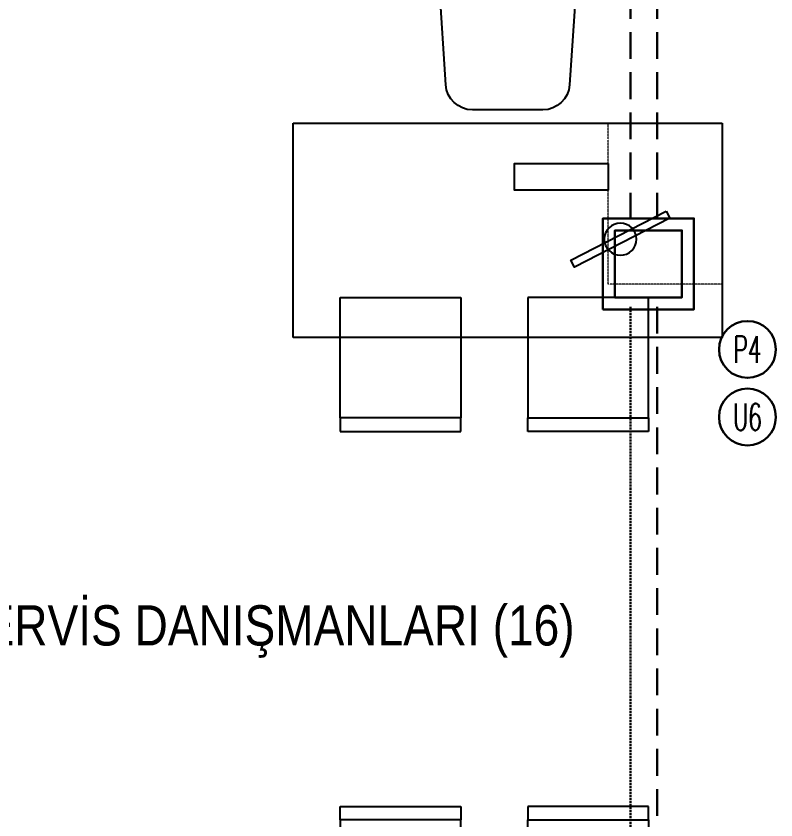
# Model space of a CAD drawing. Extents: x -1439 to 34962, y -872 to 8330.
# Drawn here: x 3057.4 to 3340.9, y 2027.5 to 2327.5 of the extents above; entities that cross this region are included whole.
import ezdxf
from ezdxf.enums import TextEntityAlignment as Align

# ---------------------------------------------------------------- set-up
doc = ezdxf.new("R2010")
doc.units = 0
doc.linetypes.add('DOT2', pattern=[0.125, 0, -0.125])
doc.linetypes.add('HIDDEN', pattern=[0.375, 0.25, -0.125])
doc.layers.get('0').update_dxf_attribs({"color": 9, "lineweight": 9})
for name, color, linetype, lineweight in [('05', 9, 'Continuous', 9), ('21', 9, 'Continuous', 9), ('E-KABLO', 7, 'Continuous', 30), ('E-YAZI', 7, 'Continuous', 30)]:
    doc.layers.add(name, color=color, linetype=linetype, lineweight=lineweight)
doc.styles.add('E-YAZI', font='txttw.shx')
doc.styles.add('MuuM_TEXT-STANDART', font='ARIALN.TTF')

# ---------------------------------------------------------------- blocks, each defined once
blk = doc.blocks.new('160lıkcalismamasa-vw')
at = {"lineweight": -3, "ltscale": 0.5}
for p, q in [((2355.98, 2657.5), (2355.98, 2662.5)), ((2355.98, 2662.5), (2400.98, 2662.5)), ((2400.98, 2662.5), (2400.98, 2657.5)), ((2425.98, 2662.5), (2425.98, 2657.5)), ((2470.98, 2662.5), (2425.98, 2662.5)), ((2470.98, 2657.5), (2470.98, 2662.5)), ((2400.98, 2657.5), (2355.98, 2657.5)), ((2355.98, 2657.5), (2355.98, 2612.5)), ((2400.98, 2657.5), (2355.98, 2657.5)), ((2400.98, 2612.5), (2400.98, 2657.5)), ((2425.98, 2657.5), (2470.98, 2657.5)), ((2425.98, 2612.5), (2425.98, 2657.5)), ((2425.98, 2657.5), (2470.98, 2657.5)), ((2470.98, 2657.5), (2470.98, 2612.5)), ((2498.48, 2627.5), (2338.48, 2627.5)), ((2338.48, 2627.5), (2338.48, 2547.5)), ((2498.48, 2547.5), (2498.48, 2627.5)), ((2355.98, 2612.5), (2400.98, 2612.5)), ((2470.98, 2612.5), (2425.98, 2612.5)), ((2338.48, 2547.5), (2498.48, 2547.5))]:
    blk.add_line(p, q, dxfattribs=at)
for points in [[(2477.64, 2580.3), (2479.01, 2582.97), (2443.42, 2601.24), (2442.05, 2598.58)], [(2455.98, 2562.5), (2455.98, 2572.5), (2420.98, 2572.5), (2420.98, 2562.5)], [(2397.98, 2487.5), (2438.98, 2487.5), (2438.98, 2493.5), (2397.98, 2493.5)]]:
    blk.add_lwpolyline(points, close=True, dxfattribs=at)
blk.add_lwpolyline([(2392.98, 2496.5), (2443.98, 2496.5), (2441.59, 2533.15, 0.395265), (2431.61, 2542.5), (2405.34, 2542.5, 0.395265), (2395.37, 2533.15)], format="xyb", close=True, dxfattribs=at)
blk.add_circle((2460.53, 2590.77), 6, dxfattribs=at)
at = {"layer": '05', "linetype": 'DOT2'}
for p, q in [((2498.48, 2607.5), (2455.98, 2607.5)), ((2455.98, 2607.5), (2455.98, 2547.5)), ((2498.48, 2547.5), (2498.48, 2607.5)), ((2455.98, 2547.5), (2498.48, 2547.5))]:
    blk.add_line(p, q, dxfattribs=at)
blk = doc.blocks.new('E-DÖŞEME BUAT')
at = {"layer": 'E-YAZI', "color": 3}
blk.add_lwpolyline([(-34, 34), (0, 34), (0, 0), (-34, 0)], close=True, dxfattribs=at)
at = {"layer": 'E-YAZI', "color": 5}
blk.add_lwpolyline([(-29.5, 29.5), (-4.5, 29.5), (-4.5, 4.5), (-29.5, 4.5)], close=True, dxfattribs=at)

msp = doc.modelspace()

# ---------------------------------------------------------------- linework, layer by layer
at = {"layer": 'E-KABLO', "color": 6, "linetype": 'HIDDEN', "ltscale": 40}
msp.add_line((3286.67, 2531.53), (3286.67, 2252), dxfattribs=at)
at = {"layer": 'E-KABLO', "color": 4, "linetype": 'HIDDEN', "ltscale": 40}
for p, q in [((3296.67, 2531.53), (3296.67, 2252)), ((3296.67, 2219), (3296.67, 1987))]:
    msp.add_line(p, q, dxfattribs=at)
at = {"layer": 'E-KABLO', "color": 6, "linetype": 'HIDDEN', "ltscale": 3}
msp.add_line((3286.67, 2219), (3286.67, 1987), dxfattribs=at)
at = {"layer": 'E-KABLO', "color": 7, "linetype": 'Continuous'}
for centre in [(3330.31, 2203.09), (3330.31, 2177.87)]:
    msp.add_circle(centre, 10.61, dxfattribs=at)

# ---------------------------------------------------------------- block references
at = {"layer": '05', "xscale": -1, "rotation": 180}
msp.add_blockref('160lıkcalismamasa-vw', (822.36, 4835), dxfattribs=at)
at = {"layer": '05'}
msp.add_blockref('160lıkcalismamasa-vw', (822.36, -630), dxfattribs=at)
at = {"layer": 'E-YAZI', "color": 1, "xscale": -1, "rotation": 180}
msp.add_blockref('E-DÖŞEME BUAT', (3310.34, 2252), dxfattribs=at)

# ---------------------------------------------------------------- texts
at = {"layer": '21', "insert": (3033.83, 2107.6), "char_height": 15, "attachment_point": 1, "style": 'MuuM_TEXT-STANDART'}
msp.add_mtext_dynamic_manual_height_columns('SERVİS DANIŞMANLARI (16)', width=1355.2517, gutter_width=200, heights=[0], dxfattribs=at)
at = {"layer": 'E-KABLO', "color": 3, "linetype": 'Continuous', "style": 'E-YAZI', "width": 0.6}
for s, p in [('P4', (3330.31, 2203.09)), ('U6', (3330.31, 2177.87))]:
    msp.add_text(s, height=10, dxfattribs=at).set_placement(p, align=Align.MIDDLE_CENTER)

doc.saveas('drawing.dxf')
